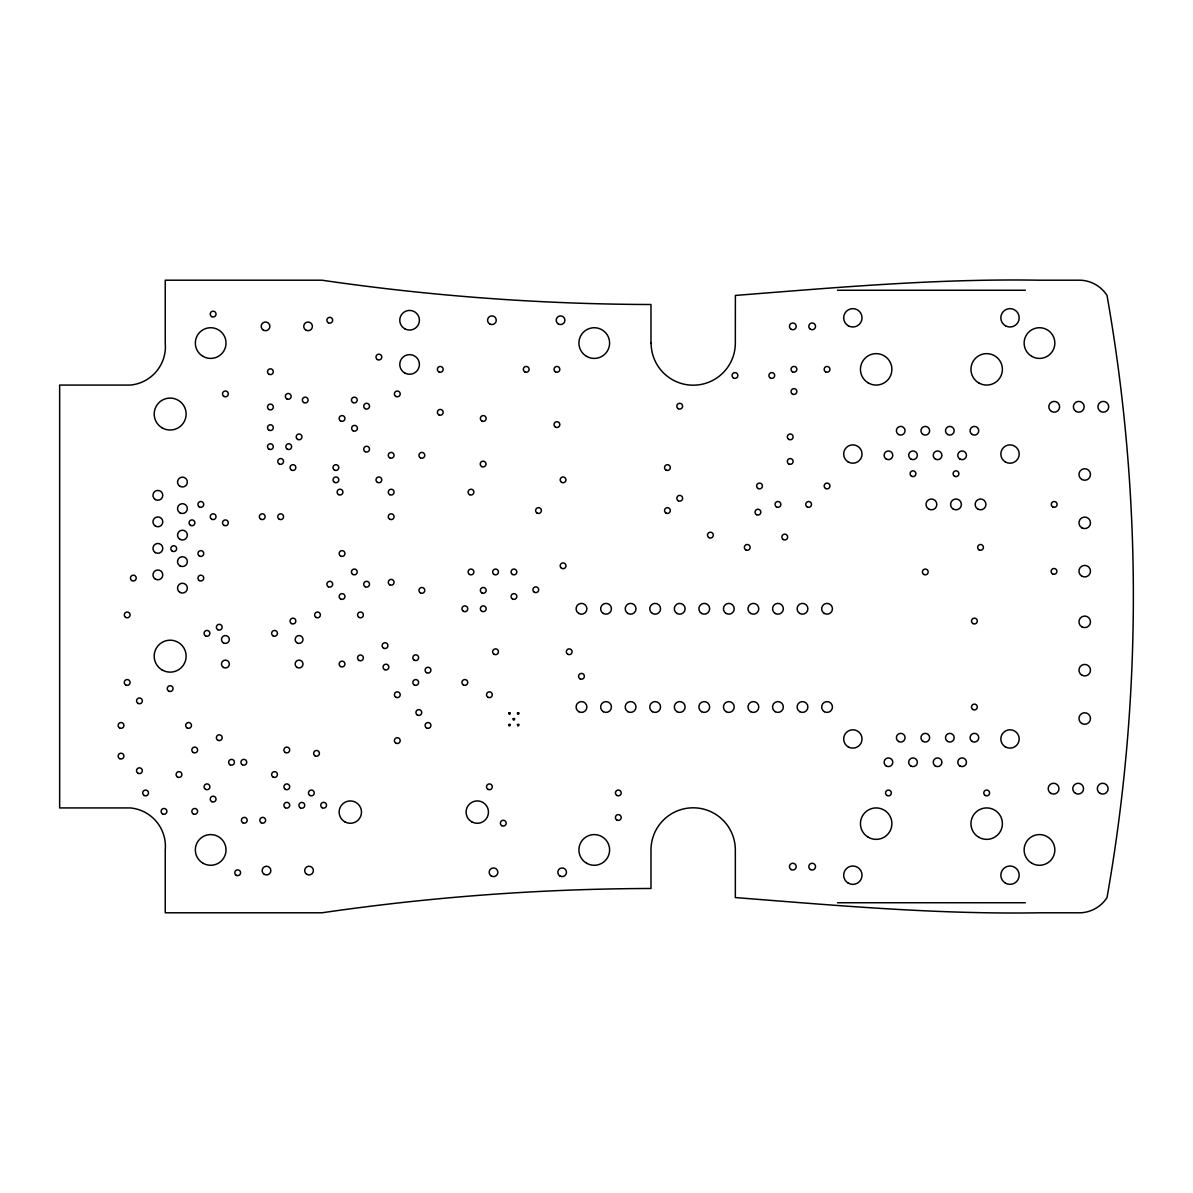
<?xml version="1.0" encoding="UTF-8"?>
<svg xmlns="http://www.w3.org/2000/svg" width="1193" height="1193" viewBox="0 0 1193 1193"><rect width="100%" height="100%" fill="white"/><g stroke="black" fill="none" stroke-linecap="round" stroke-linejoin="round"><path stroke-width="1.5" d="M837.501 290.257L1025.354 290.257M837.501 902.743L1025.354 902.743M650.99 343.077L650.99 304.513C540.906 304.215 430.852 296.073 321.916 280.206L165.245 280.206L165.245 343.077A38.594 38.594 0 0 1 130.38 385.071L59.65 385.071L59.65 807.929L130.38 807.929A38.594 38.594 0 0 1 165.245 849.923L165.245 912.794L321.916 912.794C430.852 896.927 540.906 888.785 650.99 888.487L650.99 849.923A42.173 42.173 0 0 1 693.193 807.81A42.173 42.173 0 0 1 735.335 849.998L735.335 897.568C836.487 905.487 937.817 914.524 1039.476 912.794L1077.547 912.794A33.165 33.165 0 0 0 1107.015 897.568A1733.802 1733.802 0 0 0 1107.015 295.432A33.165 33.165 0 0 0 1077.547 280.206L1039.476 280.206C937.832 278.476 836.517 287.498 735.38 295.432L735.335 343.077A42.113 42.113 0 0 1 693.252 385.19A42.113 42.113 0 0 1 651.11 343.137M508.77 712.996C508.979 716.829 512.185 711.267 508.77 712.996M508.77 724.598C508.979 728.431 512.185 722.869 508.77 724.598M513.124 718.797C513.318 722.63 516.539 717.068 513.124 718.797M517.464 712.996C517.673 716.829 520.894 711.267 517.464 712.996M517.464 724.598C517.673 728.431 520.894 722.869 517.464 724.598M559.979 876.05A4.354 4.354 0 0 0 566.496 872.277A4.354 4.354 0 0 0 559.979 868.519A4.354 4.354 0 0 0 559.979 876.05M491.337 876.05A4.354 4.354 0 0 0 497.854 872.277A4.354 4.354 0 0 0 491.337 868.519A4.354 4.354 0 0 0 491.337 876.05M305.9 330.133A4.354 4.354 0 0 0 312.417 326.375A4.354 4.354 0 0 0 305.9 322.602A4.354 4.354 0 0 0 305.9 330.133M263.355 330.133A4.354 4.354 0 0 0 269.886 326.375A4.354 4.354 0 0 0 263.355 322.602A4.354 4.354 0 0 0 263.355 330.133M404.681 328.746A9.827 9.827 0 0 0 419.414 320.231A9.827 9.827 0 0 0 404.681 311.731A9.827 9.827 0 0 0 404.681 328.746M404.681 372.947A9.827 9.827 0 0 0 419.414 364.432A9.827 9.827 0 0 0 404.681 355.932A9.827 9.827 0 0 0 404.681 372.947M868.31 837.262A15.718 15.718 0 0 0 891.887 823.647A15.718 15.718 0 0 0 868.31 810.032A15.718 15.718 0 0 0 868.31 837.262M978.827 837.262A15.718 15.718 0 0 0 1002.403 823.647A15.718 15.718 0 0 0 978.827 810.032A15.718 15.718 0 0 0 978.827 837.262M978.827 382.968A15.718 15.718 0 0 0 1002.403 369.353A15.718 15.718 0 0 0 978.827 355.738A15.718 15.718 0 0 0 978.827 382.968M868.31 382.968A15.718 15.718 0 0 0 891.887 369.353A15.718 15.718 0 0 0 868.31 355.738A15.718 15.718 0 0 0 868.31 382.968M489.741 324.004A4.354 4.354 0 0 0 496.258 320.231A4.354 4.354 0 0 0 489.741 316.458A4.354 4.354 0 0 0 489.741 324.004M558.384 324.004A4.354 4.354 0 0 0 564.9 320.231A4.354 4.354 0 0 0 558.384 316.458A4.354 4.354 0 0 0 558.384 324.004M264.324 874.365A4.354 4.354 0 0 0 270.856 870.592A4.354 4.354 0 0 0 264.324 866.819A4.354 4.354 0 0 0 264.324 874.365M306.869 874.365A4.354 4.354 0 0 0 313.386 870.592A4.354 4.354 0 0 0 306.869 866.819A4.354 4.354 0 0 0 306.869 874.365M137.956 773.228A2.893 2.893 0 0 0 142.31 770.723A2.893 2.893 0 0 0 137.956 768.203A2.893 2.893 0 0 0 137.956 773.228M138.015 703.378A2.893 2.893 0 0 0 142.355 700.873A2.893 2.893 0 0 0 138.015 698.352A2.893 2.893 0 0 0 138.015 703.378M501.821 825.675A2.893 2.893 0 0 0 506.175 823.17A2.893 2.893 0 0 0 501.821 820.665A2.893 2.893 0 0 0 501.821 825.675M534.36 592.25A2.893 2.893 0 0 0 538.699 589.73A2.893 2.893 0 0 0 534.36 587.224A2.893 2.893 0 0 0 534.36 592.25M285.351 752.5A2.893 2.893 0 0 0 289.705 749.979A2.893 2.893 0 0 0 285.351 747.474A2.893 2.893 0 0 0 285.351 752.5M537.059 513.065A2.893 2.893 0 0 0 541.413 510.544A2.893 2.893 0 0 0 537.059 508.039A2.893 2.893 0 0 0 537.059 513.065M665.992 513.065A2.893 2.893 0 0 0 670.332 510.544A2.893 2.893 0 0 0 665.992 508.039A2.893 2.893 0 0 0 665.992 513.065M665.992 470.087A2.893 2.893 0 0 0 670.332 467.581A2.893 2.893 0 0 0 665.992 465.061A2.893 2.893 0 0 0 665.992 470.087M783.309 539.549A2.893 2.893 0 0 0 787.663 537.044A2.893 2.893 0 0 0 783.309 534.524A2.893 2.893 0 0 0 783.309 539.549M291.495 623.566A2.893 2.893 0 0 0 295.849 621.061A2.893 2.893 0 0 0 291.495 618.541A2.893 2.893 0 0 0 291.495 623.566M286.797 398.88A2.893 2.893 0 0 0 291.152 396.374A2.893 2.893 0 0 0 286.797 393.854A2.893 2.893 0 0 0 286.797 398.88M287.289 449.15A2.893 2.893 0 0 0 291.644 446.644A2.893 2.893 0 0 0 287.289 444.139A2.893 2.893 0 0 0 287.289 449.15M438.83 414.836A2.893 2.893 0 0 0 443.185 412.316A2.893 2.893 0 0 0 438.83 409.81A2.893 2.893 0 0 0 438.83 414.836M395.852 396.419A2.893 2.893 0 0 0 400.207 393.899A2.893 2.893 0 0 0 395.852 391.393A2.893 2.893 0 0 0 395.852 396.419M377.435 359.585A2.893 2.893 0 0 0 381.79 357.065A2.893 2.893 0 0 0 377.435 354.56A2.893 2.893 0 0 0 377.435 359.585M211.683 316.607A2.893 2.893 0 0 0 216.037 314.087A2.893 2.893 0 0 0 211.683 311.582A2.893 2.893 0 0 0 211.683 316.607M911.556 476.231A2.893 2.893 0 0 0 915.911 473.71A2.893 2.893 0 0 0 911.556 471.205A2.893 2.893 0 0 0 911.556 476.231M954.534 476.231A2.893 2.893 0 0 0 958.889 473.71A2.893 2.893 0 0 0 954.534 471.205A2.893 2.893 0 0 0 954.534 476.231M1052.763 506.921A2.893 2.893 0 0 0 1057.117 504.415A2.893 2.893 0 0 0 1052.763 501.895A2.893 2.893 0 0 0 1052.763 506.921M1052.569 573.878A2.893 2.893 0 0 0 1056.923 571.358A2.893 2.893 0 0 0 1052.569 568.852A2.893 2.893 0 0 0 1052.569 573.878M972.951 709.522A2.893 2.893 0 0 0 977.306 707.002A2.893 2.893 0 0 0 972.951 704.496A2.893 2.893 0 0 0 972.951 709.522M972.951 623.566A2.893 2.893 0 0 0 977.306 621.061A2.893 2.893 0 0 0 972.951 618.541A2.893 2.893 0 0 0 972.951 623.566M979.095 549.898A2.893 2.893 0 0 0 983.435 547.393A2.893 2.893 0 0 0 979.095 544.873A2.893 2.893 0 0 0 979.095 549.898M886.995 795.463A2.893 2.893 0 0 0 891.35 792.957A2.893 2.893 0 0 0 886.995 790.452A2.893 2.893 0 0 0 886.995 795.463M985.224 795.463A2.893 2.893 0 0 0 989.579 792.957A2.893 2.893 0 0 0 985.224 790.452A2.893 2.893 0 0 0 985.224 795.463M616.87 795.463A2.893 2.893 0 0 0 621.225 792.957A2.893 2.893 0 0 0 616.87 790.452A2.893 2.893 0 0 0 616.87 795.463M616.87 820.023A2.893 2.893 0 0 0 621.225 817.518A2.893 2.893 0 0 0 616.87 814.998A2.893 2.893 0 0 0 616.87 820.023M273.078 777.046A2.893 2.893 0 0 0 277.432 774.54A2.893 2.893 0 0 0 273.078 772.02A2.893 2.893 0 0 0 273.078 777.046M300.382 807.84A2.893 2.893 0 0 0 304.737 805.335A2.893 2.893 0 0 0 300.382 802.814A2.893 2.893 0 0 0 300.382 807.84M260.79 519.209A2.893 2.893 0 0 0 265.144 516.688A2.893 2.893 0 0 0 260.79 514.183A2.893 2.893 0 0 0 260.79 519.209M230.1 764.773A2.893 2.893 0 0 0 234.454 762.267A2.893 2.893 0 0 0 230.1 759.747A2.893 2.893 0 0 0 230.1 764.773M340.601 420.98A2.893 2.893 0 0 0 344.956 418.46A2.893 2.893 0 0 0 340.601 415.954A2.893 2.893 0 0 0 340.601 420.98M291.495 470.087A2.893 2.893 0 0 0 295.849 467.581A2.893 2.893 0 0 0 291.495 465.061A2.893 2.893 0 0 0 291.495 470.087M190.507 525.338A2.893 2.893 0 0 0 194.862 522.832A2.893 2.893 0 0 0 190.507 520.312A2.893 2.893 0 0 0 190.507 525.338M144.144 795.463A2.893 2.893 0 0 0 148.499 792.957A2.893 2.893 0 0 0 144.144 790.452A2.893 2.893 0 0 0 144.144 795.463M708.955 537.625A2.893 2.893 0 0 0 713.31 535.105A2.893 2.893 0 0 0 708.955 532.6A2.893 2.893 0 0 0 708.955 537.625M334.472 470.087A2.893 2.893 0 0 0 338.812 467.581A2.893 2.893 0 0 0 334.472 465.061A2.893 2.893 0 0 0 334.472 470.087M807.184 506.921A2.893 2.893 0 0 0 811.538 504.415A2.893 2.893 0 0 0 807.184 501.895A2.893 2.893 0 0 0 807.184 506.921M745.804 549.898A2.893 2.893 0 0 0 750.143 547.393A2.893 2.893 0 0 0 745.804 544.873A2.893 2.893 0 0 0 745.804 549.898M223.956 525.338A2.893 2.893 0 0 0 228.31 522.832A2.893 2.893 0 0 0 223.956 520.312A2.893 2.893 0 0 0 223.956 525.338M177.548 777.046A2.893 2.893 0 0 0 181.903 774.54A2.893 2.893 0 0 0 177.548 772.02A2.893 2.893 0 0 0 177.548 777.046M297.639 439.397A2.893 2.893 0 0 0 301.978 436.877A2.893 2.893 0 0 0 297.639 434.371A2.893 2.893 0 0 0 297.639 439.397M303.768 402.548A2.893 2.893 0 0 0 308.122 400.043A2.893 2.893 0 0 0 303.768 397.537A2.893 2.893 0 0 0 303.768 402.548M125.727 617.422A2.893 2.893 0 0 0 130.082 614.917A2.893 2.893 0 0 0 125.727 612.412A2.893 2.893 0 0 0 125.727 617.422M168.705 691.105A2.893 2.893 0 0 0 173.06 688.585A2.893 2.893 0 0 0 168.705 686.079A2.893 2.893 0 0 0 168.705 691.105M187.122 727.939A2.893 2.893 0 0 0 191.477 725.419A2.893 2.893 0 0 0 187.122 722.913A2.893 2.893 0 0 0 187.122 727.939M211.683 801.607A2.893 2.893 0 0 0 216.037 799.101A2.893 2.893 0 0 0 211.683 796.581A2.893 2.893 0 0 0 211.683 801.607M217.827 740.212A2.893 2.893 0 0 0 222.166 737.706A2.893 2.893 0 0 0 217.827 735.186A2.893 2.893 0 0 0 217.827 740.212M199.41 556.042A2.893 2.893 0 0 0 203.749 553.522A2.893 2.893 0 0 0 199.41 551.017A2.893 2.893 0 0 0 199.41 556.042M205.539 635.854A2.893 2.893 0 0 0 209.893 633.334A2.893 2.893 0 0 0 205.539 630.829A2.893 2.893 0 0 0 205.539 635.854M205.539 789.334A2.893 2.893 0 0 0 209.893 786.813A2.893 2.893 0 0 0 205.539 784.308A2.893 2.893 0 0 0 205.539 789.334M279.207 463.943A2.893 2.893 0 0 0 283.561 461.437A2.893 2.893 0 0 0 279.207 458.917A2.893 2.893 0 0 0 279.207 463.943M131.871 580.588A2.893 2.893 0 0 0 136.226 578.083A2.893 2.893 0 0 0 131.871 575.578A2.893 2.893 0 0 0 131.871 580.588M199.41 580.588A2.893 2.893 0 0 0 203.749 578.083A2.893 2.893 0 0 0 199.41 575.578A2.893 2.893 0 0 0 199.41 580.588M923.844 574.459A2.893 2.893 0 0 0 928.184 571.939A2.893 2.893 0 0 0 923.844 569.434A2.893 2.893 0 0 0 923.844 574.459M580.037 678.817A2.893 2.893 0 0 0 584.391 676.312A2.893 2.893 0 0 0 580.037 673.791A2.893 2.893 0 0 0 580.037 678.817M825.616 488.504A2.893 2.893 0 0 0 829.955 485.998A2.893 2.893 0 0 0 825.616 483.478A2.893 2.893 0 0 0 825.616 488.504M119.598 727.939A2.893 2.893 0 0 0 123.938 725.419A2.893 2.893 0 0 0 119.598 722.913A2.893 2.893 0 0 0 119.598 727.939M119.598 758.629A2.893 2.893 0 0 0 123.938 756.123A2.893 2.893 0 0 0 119.598 753.603A2.893 2.893 0 0 0 119.598 758.629M340.601 666.544A2.893 2.893 0 0 0 344.956 664.039A2.893 2.893 0 0 0 340.601 661.519A2.893 2.893 0 0 0 340.601 666.544M340.601 599.005A2.893 2.893 0 0 0 344.956 596.5A2.893 2.893 0 0 0 340.601 593.995A2.893 2.893 0 0 0 340.601 599.005M268.962 449.15A2.893 2.893 0 0 0 273.316 446.644A2.893 2.893 0 0 0 268.962 444.139A2.893 2.893 0 0 0 268.962 449.15M268.962 430.151A2.893 2.893 0 0 0 273.316 427.646A2.893 2.893 0 0 0 268.962 425.14A2.893 2.893 0 0 0 268.962 430.151M268.962 409.512A2.893 2.893 0 0 0 273.316 407.007A2.893 2.893 0 0 0 268.962 404.487A2.893 2.893 0 0 0 268.962 409.512M384.504 669.586A2.893 2.893 0 0 0 388.843 667.081A2.893 2.893 0 0 0 384.504 664.561A2.893 2.893 0 0 0 384.504 669.586M383.579 648.127A2.893 2.893 0 0 0 387.934 645.607A2.893 2.893 0 0 0 383.579 643.102A2.893 2.893 0 0 0 383.579 648.127M340.601 556.042A2.893 2.893 0 0 0 344.956 553.522A2.893 2.893 0 0 0 340.601 551.017A2.893 2.893 0 0 0 340.601 556.042M567.764 654.271A2.893 2.893 0 0 0 572.103 651.751A2.893 2.893 0 0 0 567.764 649.246A2.893 2.893 0 0 0 567.764 654.271M268.962 374.229A2.893 2.893 0 0 0 273.316 371.709A2.893 2.893 0 0 0 268.962 369.204A2.893 2.893 0 0 0 268.962 374.229M352.889 402.548A2.893 2.893 0 0 0 357.229 400.043A2.893 2.893 0 0 0 352.889 397.537A2.893 2.893 0 0 0 352.889 402.548M353.083 430.792A2.893 2.893 0 0 0 357.423 428.272A2.893 2.893 0 0 0 353.083 425.767A2.893 2.893 0 0 0 353.083 430.792M365.162 451.67A2.893 2.893 0 0 0 369.517 449.164A2.893 2.893 0 0 0 365.162 446.644A2.893 2.893 0 0 0 365.162 451.67M756.481 514.66A2.893 2.893 0 0 0 760.836 512.14A2.893 2.893 0 0 0 756.481 509.635A2.893 2.893 0 0 0 756.481 514.66M758.077 488.504A2.893 2.893 0 0 0 762.431 485.998A2.893 2.893 0 0 0 758.077 483.478A2.893 2.893 0 0 0 758.077 488.504M825.616 371.858A2.893 2.893 0 0 0 829.955 369.353A2.893 2.893 0 0 0 825.616 366.833A2.893 2.893 0 0 0 825.616 371.858M792.495 371.813A2.893 2.893 0 0 0 796.849 369.293A2.893 2.893 0 0 0 792.495 366.788A2.893 2.893 0 0 0 792.495 371.813M792.495 394.048A2.893 2.893 0 0 0 796.849 391.543A2.893 2.893 0 0 0 792.495 389.022A2.893 2.893 0 0 0 792.495 394.048M426.557 672.688A2.893 2.893 0 0 0 430.912 670.168A2.893 2.893 0 0 0 426.557 667.662A2.893 2.893 0 0 0 426.557 672.688M426.557 727.939A2.893 2.893 0 0 0 430.912 725.419A2.893 2.893 0 0 0 426.557 722.913A2.893 2.893 0 0 0 426.557 727.939M309.912 795.463A2.893 2.893 0 0 0 314.266 792.957A2.893 2.893 0 0 0 309.912 790.452A2.893 2.893 0 0 0 309.912 795.463M193.266 752.5A2.893 2.893 0 0 0 197.62 749.979A2.893 2.893 0 0 0 193.266 747.474A2.893 2.893 0 0 0 193.266 752.5M193.266 813.88A2.893 2.893 0 0 0 197.62 811.374A2.893 2.893 0 0 0 193.266 808.869A2.893 2.893 0 0 0 193.266 813.88M338.573 494.603A2.893 2.893 0 0 0 342.928 492.083A2.893 2.893 0 0 0 338.573 489.577A2.893 2.893 0 0 0 338.573 494.603M389.723 494.648A2.893 2.893 0 0 0 394.078 492.127A2.893 2.893 0 0 0 389.723 489.622A2.893 2.893 0 0 0 389.723 494.648M389.723 457.814A2.893 2.893 0 0 0 394.078 455.294A2.893 2.893 0 0 0 389.723 452.788A2.893 2.893 0 0 0 389.723 457.814M561.62 568.315A2.893 2.893 0 0 0 565.974 565.81A2.893 2.893 0 0 0 561.62 563.29A2.893 2.893 0 0 0 561.62 568.315M561.62 482.36A2.893 2.893 0 0 0 565.974 479.854A2.893 2.893 0 0 0 561.62 477.349A2.893 2.893 0 0 0 561.62 482.36M417.371 715.025A2.893 2.893 0 0 0 421.726 712.519A2.893 2.893 0 0 0 417.371 709.999A2.893 2.893 0 0 0 417.371 715.025M236.244 875.274A2.893 2.893 0 0 0 240.583 872.769A2.893 2.893 0 0 0 236.244 870.249A2.893 2.893 0 0 0 236.244 875.274M481.808 420.98A2.893 2.893 0 0 0 486.162 418.46A2.893 2.893 0 0 0 481.808 415.954A2.893 2.893 0 0 0 481.808 420.98M481.659 466.552A2.893 2.893 0 0 0 486.013 464.047A2.893 2.893 0 0 0 481.659 461.542A2.893 2.893 0 0 0 481.659 466.552M315.086 755.885A2.893 2.893 0 0 0 319.426 753.365A2.893 2.893 0 0 0 315.086 750.859A2.893 2.893 0 0 0 315.086 755.885M316.056 617.422A2.893 2.893 0 0 0 320.395 614.917A2.893 2.893 0 0 0 316.056 612.412A2.893 2.893 0 0 0 316.056 617.422M359.018 660.4A2.893 2.893 0 0 0 363.373 657.895A2.893 2.893 0 0 0 359.018 655.375A2.893 2.893 0 0 0 359.018 660.4M359.018 617.422A2.893 2.893 0 0 0 363.373 614.917A2.893 2.893 0 0 0 359.018 612.412A2.893 2.893 0 0 0 359.018 617.422M285.351 807.75A2.893 2.893 0 0 0 289.705 805.23A2.893 2.893 0 0 0 285.351 802.725A2.893 2.893 0 0 0 285.351 807.75M285.351 789.334A2.893 2.893 0 0 0 289.705 786.813A2.893 2.893 0 0 0 285.351 784.308A2.893 2.893 0 0 0 285.351 789.334M555.476 427.109A2.893 2.893 0 0 0 559.83 424.604A2.893 2.893 0 0 0 555.476 422.083A2.893 2.893 0 0 0 555.476 427.109M555.476 371.858A2.893 2.893 0 0 0 559.83 369.353A2.893 2.893 0 0 0 555.476 366.833A2.893 2.893 0 0 0 555.476 371.858M389.723 519.209A2.893 2.893 0 0 0 394.078 516.688A2.893 2.893 0 0 0 389.723 514.183A2.893 2.893 0 0 0 389.723 519.209M389.723 584.794A2.893 2.893 0 0 0 394.078 582.288A2.893 2.893 0 0 0 389.723 579.783A2.893 2.893 0 0 0 389.723 584.794M223.956 396.419A2.893 2.893 0 0 0 228.31 393.899A2.893 2.893 0 0 0 223.956 391.393A2.893 2.893 0 0 0 223.956 396.419M365.162 408.692A2.893 2.893 0 0 0 369.517 406.187A2.893 2.893 0 0 0 365.162 403.666A2.893 2.893 0 0 0 365.162 408.692M125.727 684.961A2.893 2.893 0 0 0 130.082 682.456A2.893 2.893 0 0 0 125.727 679.935A2.893 2.893 0 0 0 125.727 684.961M162.561 813.88A2.893 2.893 0 0 0 166.916 811.374A2.893 2.893 0 0 0 162.561 808.869A2.893 2.893 0 0 0 162.561 813.88M279.207 519.209A2.893 2.893 0 0 0 283.561 516.688A2.893 2.893 0 0 0 279.207 514.183A2.893 2.893 0 0 0 279.207 519.209M172.284 551.151A2.893 2.893 0 0 0 176.639 548.646A2.893 2.893 0 0 0 172.284 546.126A2.893 2.893 0 0 0 172.284 551.151M199.41 506.921A2.893 2.893 0 0 0 203.749 504.415A2.893 2.893 0 0 0 199.41 501.895A2.893 2.893 0 0 0 199.41 506.921M377.435 482.36A2.893 2.893 0 0 0 381.79 479.854A2.893 2.893 0 0 0 377.435 477.349A2.893 2.893 0 0 0 377.435 482.36M395.852 743.12A2.893 2.893 0 0 0 400.207 740.599A2.893 2.893 0 0 0 395.852 738.094A2.893 2.893 0 0 0 395.852 743.12M242.373 764.773A2.893 2.893 0 0 0 246.727 762.267A2.893 2.893 0 0 0 242.373 759.747A2.893 2.893 0 0 0 242.373 764.773M242.865 822.782A2.893 2.893 0 0 0 247.219 820.262A2.893 2.893 0 0 0 242.865 817.757A2.893 2.893 0 0 0 242.865 822.782M261.282 822.782A2.893 2.893 0 0 0 265.636 820.262A2.893 2.893 0 0 0 261.282 817.757A2.893 2.893 0 0 0 261.282 822.782M322.185 807.75A2.893 2.893 0 0 0 326.539 805.23A2.893 2.893 0 0 0 322.185 802.725A2.893 2.893 0 0 0 322.185 807.75M395.852 697.234A2.893 2.893 0 0 0 400.207 694.729A2.893 2.893 0 0 0 395.852 692.223A2.893 2.893 0 0 0 395.852 697.234M211.683 519.209A2.893 2.893 0 0 0 216.037 516.688A2.893 2.893 0 0 0 211.683 514.183A2.893 2.893 0 0 0 211.683 519.209M217.827 629.71A2.893 2.893 0 0 0 222.166 627.19A2.893 2.893 0 0 0 217.827 624.685A2.893 2.893 0 0 0 217.827 629.71M273.078 635.854A2.893 2.893 0 0 0 277.432 633.334A2.893 2.893 0 0 0 273.078 630.829A2.893 2.893 0 0 0 273.078 635.854M328.329 586.732A2.893 2.893 0 0 0 332.683 584.227A2.893 2.893 0 0 0 328.329 581.707A2.893 2.893 0 0 0 328.329 586.732M365.162 586.732A2.893 2.893 0 0 0 369.517 584.227A2.893 2.893 0 0 0 365.162 581.707A2.893 2.893 0 0 0 365.162 586.732M328.329 322.751A2.893 2.893 0 0 0 332.683 320.231A2.893 2.893 0 0 0 328.329 317.726A2.893 2.893 0 0 0 328.329 322.751M776.494 506.921A2.893 2.893 0 0 0 780.848 504.415A2.893 2.893 0 0 0 776.494 501.895A2.893 2.893 0 0 0 776.494 506.921M678.265 408.692A2.893 2.893 0 0 0 682.62 406.187A2.893 2.893 0 0 0 678.265 403.666A2.893 2.893 0 0 0 678.265 408.692M678.265 500.777A2.893 2.893 0 0 0 682.62 498.271A2.893 2.893 0 0 0 678.265 495.766A2.893 2.893 0 0 0 678.265 500.777M469.535 494.648A2.893 2.893 0 0 0 473.875 492.127A2.893 2.893 0 0 0 469.535 489.622A2.893 2.893 0 0 0 469.535 494.648M469.535 574.459A2.893 2.893 0 0 0 473.875 571.939A2.893 2.893 0 0 0 469.535 569.434A2.893 2.893 0 0 0 469.535 574.459M352.889 574.459A2.893 2.893 0 0 0 357.229 571.939A2.893 2.893 0 0 0 352.889 569.434A2.893 2.893 0 0 0 352.889 574.459M334.472 482.36A2.893 2.893 0 0 0 338.812 479.854A2.893 2.893 0 0 0 334.472 477.349A2.893 2.893 0 0 0 334.472 482.36M463.391 611.293A2.893 2.893 0 0 0 467.745 608.773A2.893 2.893 0 0 0 463.391 606.268A2.893 2.893 0 0 0 463.391 611.293M463.391 684.961A2.893 2.893 0 0 0 467.745 682.456A2.893 2.893 0 0 0 463.391 679.935A2.893 2.893 0 0 0 463.391 684.961M481.808 611.293A2.893 2.893 0 0 0 486.162 608.773A2.893 2.893 0 0 0 481.808 606.268A2.893 2.893 0 0 0 481.808 611.293M481.808 592.876A2.893 2.893 0 0 0 486.162 590.356A2.893 2.893 0 0 0 481.808 587.851A2.893 2.893 0 0 0 481.808 592.876M788.767 439.397A2.893 2.893 0 0 0 793.121 436.877A2.893 2.893 0 0 0 788.767 434.371A2.893 2.893 0 0 0 788.767 439.397M788.767 463.943A2.893 2.893 0 0 0 793.121 461.437A2.893 2.893 0 0 0 788.767 458.917A2.893 2.893 0 0 0 788.767 463.943M438.83 371.858A2.893 2.893 0 0 0 443.185 369.353A2.893 2.893 0 0 0 438.83 366.833A2.893 2.893 0 0 0 438.83 371.858M524.786 371.858A2.893 2.893 0 0 0 529.14 369.353A2.893 2.893 0 0 0 524.786 366.833A2.893 2.893 0 0 0 524.786 371.858M733.516 378.002A2.893 2.893 0 0 0 737.87 375.482A2.893 2.893 0 0 0 733.516 372.977A2.893 2.893 0 0 0 733.516 378.002M770.35 378.002A2.893 2.893 0 0 0 774.704 375.482A2.893 2.893 0 0 0 770.35 372.977A2.893 2.893 0 0 0 770.35 378.002M420.413 457.814A2.893 2.893 0 0 0 424.768 455.294A2.893 2.893 0 0 0 420.413 452.788A2.893 2.893 0 0 0 420.413 457.814M420.413 592.876A2.893 2.893 0 0 0 424.768 590.356A2.893 2.893 0 0 0 420.413 587.851A2.893 2.893 0 0 0 420.413 592.876M487.952 697.234A2.893 2.893 0 0 0 492.306 694.729A2.893 2.893 0 0 0 487.952 692.223A2.893 2.893 0 0 0 487.952 697.234M487.952 789.334A2.893 2.893 0 0 0 492.306 786.813A2.893 2.893 0 0 0 487.952 784.308A2.893 2.893 0 0 0 487.952 789.334M414.284 684.961A2.893 2.893 0 0 0 418.624 682.456A2.893 2.893 0 0 0 414.284 679.935A2.893 2.893 0 0 0 414.284 684.961M414.284 660.206A2.893 2.893 0 0 0 418.624 657.701A2.893 2.893 0 0 0 414.284 655.181A2.893 2.893 0 0 0 414.284 660.206M494.081 654.271A2.893 2.893 0 0 0 498.435 651.751A2.893 2.893 0 0 0 494.081 649.246A2.893 2.893 0 0 0 494.081 654.271M494.081 574.459A2.893 2.893 0 0 0 498.435 571.939A2.893 2.893 0 0 0 494.081 569.434A2.893 2.893 0 0 0 494.081 574.459M512.513 599.005A2.893 2.893 0 0 0 516.852 596.5A2.893 2.893 0 0 0 512.513 593.995A2.893 2.893 0 0 0 512.513 599.005M512.513 574.459A2.893 2.893 0 0 0 516.852 571.939A2.893 2.893 0 0 0 512.513 569.434A2.893 2.893 0 0 0 512.513 574.459M810.479 869.563A3.385 3.385 0 0 0 815.55 866.625A3.385 3.385 0 0 0 810.479 863.702A3.385 3.385 0 0 0 810.479 869.563M791.138 869.563A3.385 3.385 0 0 0 796.223 866.625A3.385 3.385 0 0 0 791.138 863.702A3.385 3.385 0 0 0 791.138 869.563M1050.884 793.345A5.398 5.398 0 0 0 1058.996 788.662A5.398 5.398 0 0 0 1050.884 783.98A5.398 5.398 0 0 0 1050.884 793.345M1075.46 793.345A5.398 5.398 0 0 0 1083.557 788.662A5.398 5.398 0 0 0 1075.46 783.98A5.398 5.398 0 0 0 1075.46 793.345M1100.006 793.345A5.398 5.398 0 0 0 1108.118 788.662A5.398 5.398 0 0 0 1100.006 783.98A5.398 5.398 0 0 0 1100.006 793.345M1081.827 479.482A5.771 5.771 0 0 0 1090.491 474.486A5.771 5.771 0 0 0 1081.827 469.49A5.771 5.771 0 0 0 1081.827 479.482M1081.827 527.828A5.771 5.771 0 0 0 1090.491 522.832A5.771 5.771 0 0 0 1081.827 517.837A5.771 5.771 0 0 0 1081.827 527.828M1081.827 576.174A5.771 5.771 0 0 0 1090.491 571.164A5.771 5.771 0 0 0 1081.827 566.168A5.771 5.771 0 0 0 1081.827 576.174M1081.827 626.832A5.771 5.771 0 0 0 1090.491 621.836A5.771 5.771 0 0 0 1081.827 616.826A5.771 5.771 0 0 0 1081.827 626.832M1081.827 675.163A5.771 5.771 0 0 0 1090.491 670.168A5.771 5.771 0 0 0 1081.827 665.172A5.771 5.771 0 0 0 1081.827 675.163M1081.827 723.51A5.771 5.771 0 0 0 1090.491 718.514A5.771 5.771 0 0 0 1081.827 713.518A5.771 5.771 0 0 0 1081.827 723.51M1051.51 411.466A5.398 5.398 0 0 0 1059.623 406.798A5.398 5.398 0 0 0 1051.51 402.116A5.398 5.398 0 0 0 1051.51 411.466M1076.071 411.466A5.398 5.398 0 0 0 1084.169 406.798A5.398 5.398 0 0 0 1076.071 402.116A5.398 5.398 0 0 0 1076.071 411.466M1100.617 411.466A5.398 5.398 0 0 0 1108.729 406.798A5.398 5.398 0 0 0 1100.617 402.116A5.398 5.398 0 0 0 1100.617 411.466M179.979 592.399A4.906 4.906 0 0 0 187.346 588.149A4.906 4.906 0 0 0 179.979 583.899A4.906 4.906 0 0 0 179.979 592.399M179.979 565.885A4.906 4.906 0 0 0 187.346 561.62A4.906 4.906 0 0 0 179.979 557.37A4.906 4.906 0 0 0 179.979 565.885M179.979 539.355A4.906 4.906 0 0 0 187.346 535.105A4.906 4.906 0 0 0 179.979 530.855A4.906 4.906 0 0 0 179.979 539.355M179.979 512.841A4.906 4.906 0 0 0 187.346 508.591A4.906 4.906 0 0 0 179.979 504.341A4.906 4.906 0 0 0 179.979 512.841M179.979 486.326A4.906 4.906 0 0 0 187.346 482.061A4.906 4.906 0 0 0 179.979 477.811A4.906 4.906 0 0 0 179.979 486.326M155.418 579.142A4.906 4.906 0 0 0 162.785 574.892A4.906 4.906 0 0 0 155.418 570.642A4.906 4.906 0 0 0 155.418 579.142M155.418 552.627A4.906 4.906 0 0 0 162.785 548.377A4.906 4.906 0 0 0 155.418 544.112A4.906 4.906 0 0 0 155.418 552.627M155.418 526.098A4.906 4.906 0 0 0 162.785 521.848A4.906 4.906 0 0 0 155.418 517.583A4.906 4.906 0 0 0 155.418 526.098M155.418 499.584A4.906 4.906 0 0 0 162.785 495.319A4.906 4.906 0 0 0 155.418 491.069A4.906 4.906 0 0 0 155.418 499.584M162.173 669.989A15.956 15.956 0 0 0 186.123 656.165A15.956 15.956 0 0 0 162.173 642.341A15.956 15.956 0 0 0 162.173 669.989M162.173 427.869A15.956 15.956 0 0 0 186.123 414.046A15.956 15.956 0 0 0 162.173 400.222A15.956 15.956 0 0 0 162.173 427.869M223.449 642.878A3.922 3.922 0 0 0 229.339 639.478A3.922 3.922 0 0 0 223.449 636.078A3.922 3.922 0 0 0 223.449 642.878M223.449 667.439A3.922 3.922 0 0 0 229.339 664.039A3.922 3.922 0 0 0 223.449 660.639A3.922 3.922 0 0 0 223.449 667.439M297.117 667.439A3.922 3.922 0 0 0 303.007 664.039A3.922 3.922 0 0 0 297.117 660.639A3.922 3.922 0 0 0 297.117 667.439M297.117 642.878A3.922 3.922 0 0 0 303.007 639.478A3.922 3.922 0 0 0 297.117 636.078A3.922 3.922 0 0 0 297.117 642.878M977.842 509.098A5.398 5.398 0 0 0 985.94 504.415A5.398 5.398 0 0 0 977.842 499.733A5.398 5.398 0 0 0 977.842 509.098M953.282 509.098A5.398 5.398 0 0 0 961.394 504.415A5.398 5.398 0 0 0 953.282 499.733A5.398 5.398 0 0 0 953.282 509.098M928.721 509.098A5.398 5.398 0 0 0 936.833 504.415A5.398 5.398 0 0 0 928.721 499.733A5.398 5.398 0 0 0 928.721 509.098M203.004 863.225A15.36 15.36 0 0 0 226.029 849.938A15.36 15.36 0 0 0 203.004 836.636A15.36 15.36 0 0 0 203.004 863.225M203.004 356.364A15.36 15.36 0 0 0 226.029 343.062A15.36 15.36 0 0 0 203.004 329.775A15.36 15.36 0 0 0 203.004 356.364M586.583 863.225A15.36 15.36 0 0 0 609.608 849.938A15.36 15.36 0 0 0 586.583 836.636A15.36 15.36 0 0 0 586.583 863.225M586.583 356.364A15.36 15.36 0 0 0 609.608 343.062A15.36 15.36 0 0 0 586.583 329.775A15.36 15.36 0 0 0 586.583 356.364M1031.796 863.225A15.36 15.36 0 0 0 1054.836 849.938A15.36 15.36 0 0 0 1031.796 836.636A15.36 15.36 0 0 0 1031.796 863.225M1031.796 356.364A15.36 15.36 0 0 0 1054.836 343.062A15.36 15.36 0 0 0 1031.796 329.775A15.36 15.36 0 0 0 1031.796 356.364M886.28 766.025A4.354 4.354 0 0 0 892.796 762.267A4.354 4.354 0 0 0 886.28 758.494A4.354 4.354 0 0 0 886.28 766.025M898.553 741.464A4.354 4.354 0 0 0 905.084 737.706A4.354 4.354 0 0 0 898.553 733.934A4.354 4.354 0 0 0 898.553 741.464M910.841 766.025A4.354 4.354 0 0 0 917.357 762.267A4.354 4.354 0 0 0 910.841 758.494A4.354 4.354 0 0 0 910.841 766.025M923.114 741.464A4.354 4.354 0 0 0 929.645 737.706A4.354 4.354 0 0 0 923.114 733.934A4.354 4.354 0 0 0 923.114 741.464M935.387 766.025A4.354 4.354 0 0 0 941.918 762.267A4.354 4.354 0 0 0 935.387 758.494A4.354 4.354 0 0 0 935.387 766.025M947.674 741.464A4.354 4.354 0 0 0 954.191 737.706A4.354 4.354 0 0 0 947.674 733.934A4.354 4.354 0 0 0 947.674 741.464M959.947 766.025A4.354 4.354 0 0 0 966.479 762.267A4.354 4.354 0 0 0 959.947 758.494A4.354 4.354 0 0 0 959.947 766.025M972.22 741.464A4.354 4.354 0 0 0 978.752 737.706A4.354 4.354 0 0 0 972.22 733.934A4.354 4.354 0 0 0 972.22 741.464M848.253 883.133A9.186 9.186 0 0 0 862.032 875.185A9.186 9.186 0 0 0 848.253 867.236A9.186 9.186 0 0 0 848.253 883.133M1005.416 883.133A9.186 9.186 0 0 0 1019.195 875.185A9.186 9.186 0 0 0 1005.416 867.236A9.186 9.186 0 0 0 1005.416 883.133M848.253 746.907A9.186 9.186 0 0 0 862.032 738.959A9.186 9.186 0 0 0 848.253 731.011A9.186 9.186 0 0 0 848.253 746.907M1005.416 746.907A9.186 9.186 0 0 0 1019.195 738.959A9.186 9.186 0 0 0 1005.416 731.011A9.186 9.186 0 0 0 1005.416 746.907M972.22 434.506A4.354 4.354 0 0 0 978.752 430.733A4.354 4.354 0 0 0 972.22 426.975A4.354 4.354 0 0 0 972.22 434.506M959.947 459.066A4.354 4.354 0 0 0 966.479 455.294A4.354 4.354 0 0 0 959.947 451.536A4.354 4.354 0 0 0 959.947 459.066M947.674 434.506A4.354 4.354 0 0 0 954.191 430.733A4.354 4.354 0 0 0 947.674 426.975A4.354 4.354 0 0 0 947.674 434.506M935.387 459.066A4.354 4.354 0 0 0 941.918 455.294A4.354 4.354 0 0 0 935.387 451.536A4.354 4.354 0 0 0 935.387 459.066M923.114 434.506A4.354 4.354 0 0 0 929.645 430.733A4.354 4.354 0 0 0 923.114 426.975A4.354 4.354 0 0 0 923.114 434.506M910.841 459.066A4.354 4.354 0 0 0 917.357 455.294A4.354 4.354 0 0 0 910.841 451.536A4.354 4.354 0 0 0 910.841 459.066M898.553 434.506A4.354 4.354 0 0 0 905.084 430.733A4.354 4.354 0 0 0 898.553 426.975A4.354 4.354 0 0 0 898.553 434.506M886.28 459.066A4.354 4.354 0 0 0 892.796 455.294A4.354 4.354 0 0 0 886.28 451.536A4.354 4.354 0 0 0 886.28 459.066M1005.416 325.764A9.186 9.186 0 0 0 1019.195 317.815A9.186 9.186 0 0 0 1005.416 309.867A9.186 9.186 0 0 0 1005.416 325.764M848.253 325.764A9.186 9.186 0 0 0 862.032 317.815A9.186 9.186 0 0 0 848.253 309.867A9.186 9.186 0 0 0 848.253 325.764M1005.416 461.989A9.186 9.186 0 0 0 1019.195 454.041A9.186 9.186 0 0 0 1005.416 446.093A9.186 9.186 0 0 0 1005.416 461.989M848.253 461.989A9.186 9.186 0 0 0 862.032 454.041A9.186 9.186 0 0 0 848.253 446.093A9.186 9.186 0 0 0 848.253 461.989M791.138 329.298A3.385 3.385 0 0 0 796.223 326.375A3.385 3.385 0 0 0 791.138 323.437A3.385 3.385 0 0 0 791.138 329.298M810.479 329.298A3.385 3.385 0 0 0 815.55 326.375A3.385 3.385 0 0 0 810.479 323.437A3.385 3.385 0 0 0 810.479 329.298M471.682 821.783A11.169 11.169 0 0 0 488.459 812.105A11.169 11.169 0 0 0 471.682 802.427A11.169 11.169 0 0 0 471.682 821.783M344.732 821.783A11.169 11.169 0 0 0 361.494 812.105A11.169 11.169 0 0 0 344.732 802.427A11.169 11.169 0 0 0 344.732 821.783M578.784 613.456A5.398 5.398 0 0 0 586.896 608.773A5.398 5.398 0 0 0 578.784 604.105A5.398 5.398 0 0 0 578.784 613.456M603.345 613.456A5.398 5.398 0 0 0 611.442 608.773A5.398 5.398 0 0 0 603.345 604.105A5.398 5.398 0 0 0 603.345 613.456M627.906 613.456A5.398 5.398 0 0 0 636.003 608.773A5.398 5.398 0 0 0 627.906 604.105A5.398 5.398 0 0 0 627.906 613.456M652.452 613.456A5.398 5.398 0 0 0 660.564 608.773A5.398 5.398 0 0 0 652.452 604.105A5.398 5.398 0 0 0 652.452 613.456M677.013 613.456A5.398 5.398 0 0 0 685.125 608.773A5.398 5.398 0 0 0 677.013 604.105A5.398 5.398 0 0 0 677.013 613.456M701.573 613.456A5.398 5.398 0 0 0 709.671 608.773A5.398 5.398 0 0 0 701.573 604.105A5.398 5.398 0 0 0 701.573 613.456M726.134 613.456A5.398 5.398 0 0 0 734.232 608.773A5.398 5.398 0 0 0 726.134 604.105A5.398 5.398 0 0 0 726.134 613.456M750.68 613.456A5.398 5.398 0 0 0 758.793 608.773A5.398 5.398 0 0 0 750.68 604.105A5.398 5.398 0 0 0 750.68 613.456M775.241 613.456A5.398 5.398 0 0 0 783.354 608.773A5.398 5.398 0 0 0 775.241 604.105A5.398 5.398 0 0 0 775.241 613.456M799.802 613.456A5.398 5.398 0 0 0 807.9 608.773A5.398 5.398 0 0 0 799.802 604.105A5.398 5.398 0 0 0 799.802 613.456M824.363 613.456A5.398 5.398 0 0 0 832.46 608.773A5.398 5.398 0 0 0 824.363 604.105A5.398 5.398 0 0 0 824.363 613.456M578.784 711.684A5.398 5.398 0 0 0 586.896 707.002A5.398 5.398 0 0 0 578.784 702.319A5.398 5.398 0 0 0 578.784 711.684M603.345 711.684A5.398 5.398 0 0 0 611.442 707.002A5.398 5.398 0 0 0 603.345 702.319A5.398 5.398 0 0 0 603.345 711.684M627.906 711.684A5.398 5.398 0 0 0 636.003 707.002A5.398 5.398 0 0 0 627.906 702.319A5.398 5.398 0 0 0 627.906 711.684M652.452 711.684A5.398 5.398 0 0 0 660.564 707.002A5.398 5.398 0 0 0 652.452 702.319A5.398 5.398 0 0 0 652.452 711.684M677.013 711.684A5.398 5.398 0 0 0 685.125 707.002A5.398 5.398 0 0 0 677.013 702.319A5.398 5.398 0 0 0 677.013 711.684M701.573 711.684A5.398 5.398 0 0 0 709.671 707.002A5.398 5.398 0 0 0 701.573 702.319A5.398 5.398 0 0 0 701.573 711.684M726.134 711.684A5.398 5.398 0 0 0 734.232 707.002A5.398 5.398 0 0 0 726.134 702.319A5.398 5.398 0 0 0 726.134 711.684M750.68 711.684A5.398 5.398 0 0 0 758.793 707.002A5.398 5.398 0 0 0 750.68 702.319A5.398 5.398 0 0 0 750.68 711.684M775.241 711.684A5.398 5.398 0 0 0 783.354 707.002A5.398 5.398 0 0 0 775.241 702.319A5.398 5.398 0 0 0 775.241 711.684M799.802 711.684A5.398 5.398 0 0 0 807.9 707.002A5.398 5.398 0 0 0 799.802 702.319A5.398 5.398 0 0 0 799.802 711.684M824.363 711.684A5.398 5.398 0 0 0 832.46 707.002A5.398 5.398 0 0 0 824.363 702.319A5.398 5.398 0 0 0 824.363 711.684"/></g></svg>
